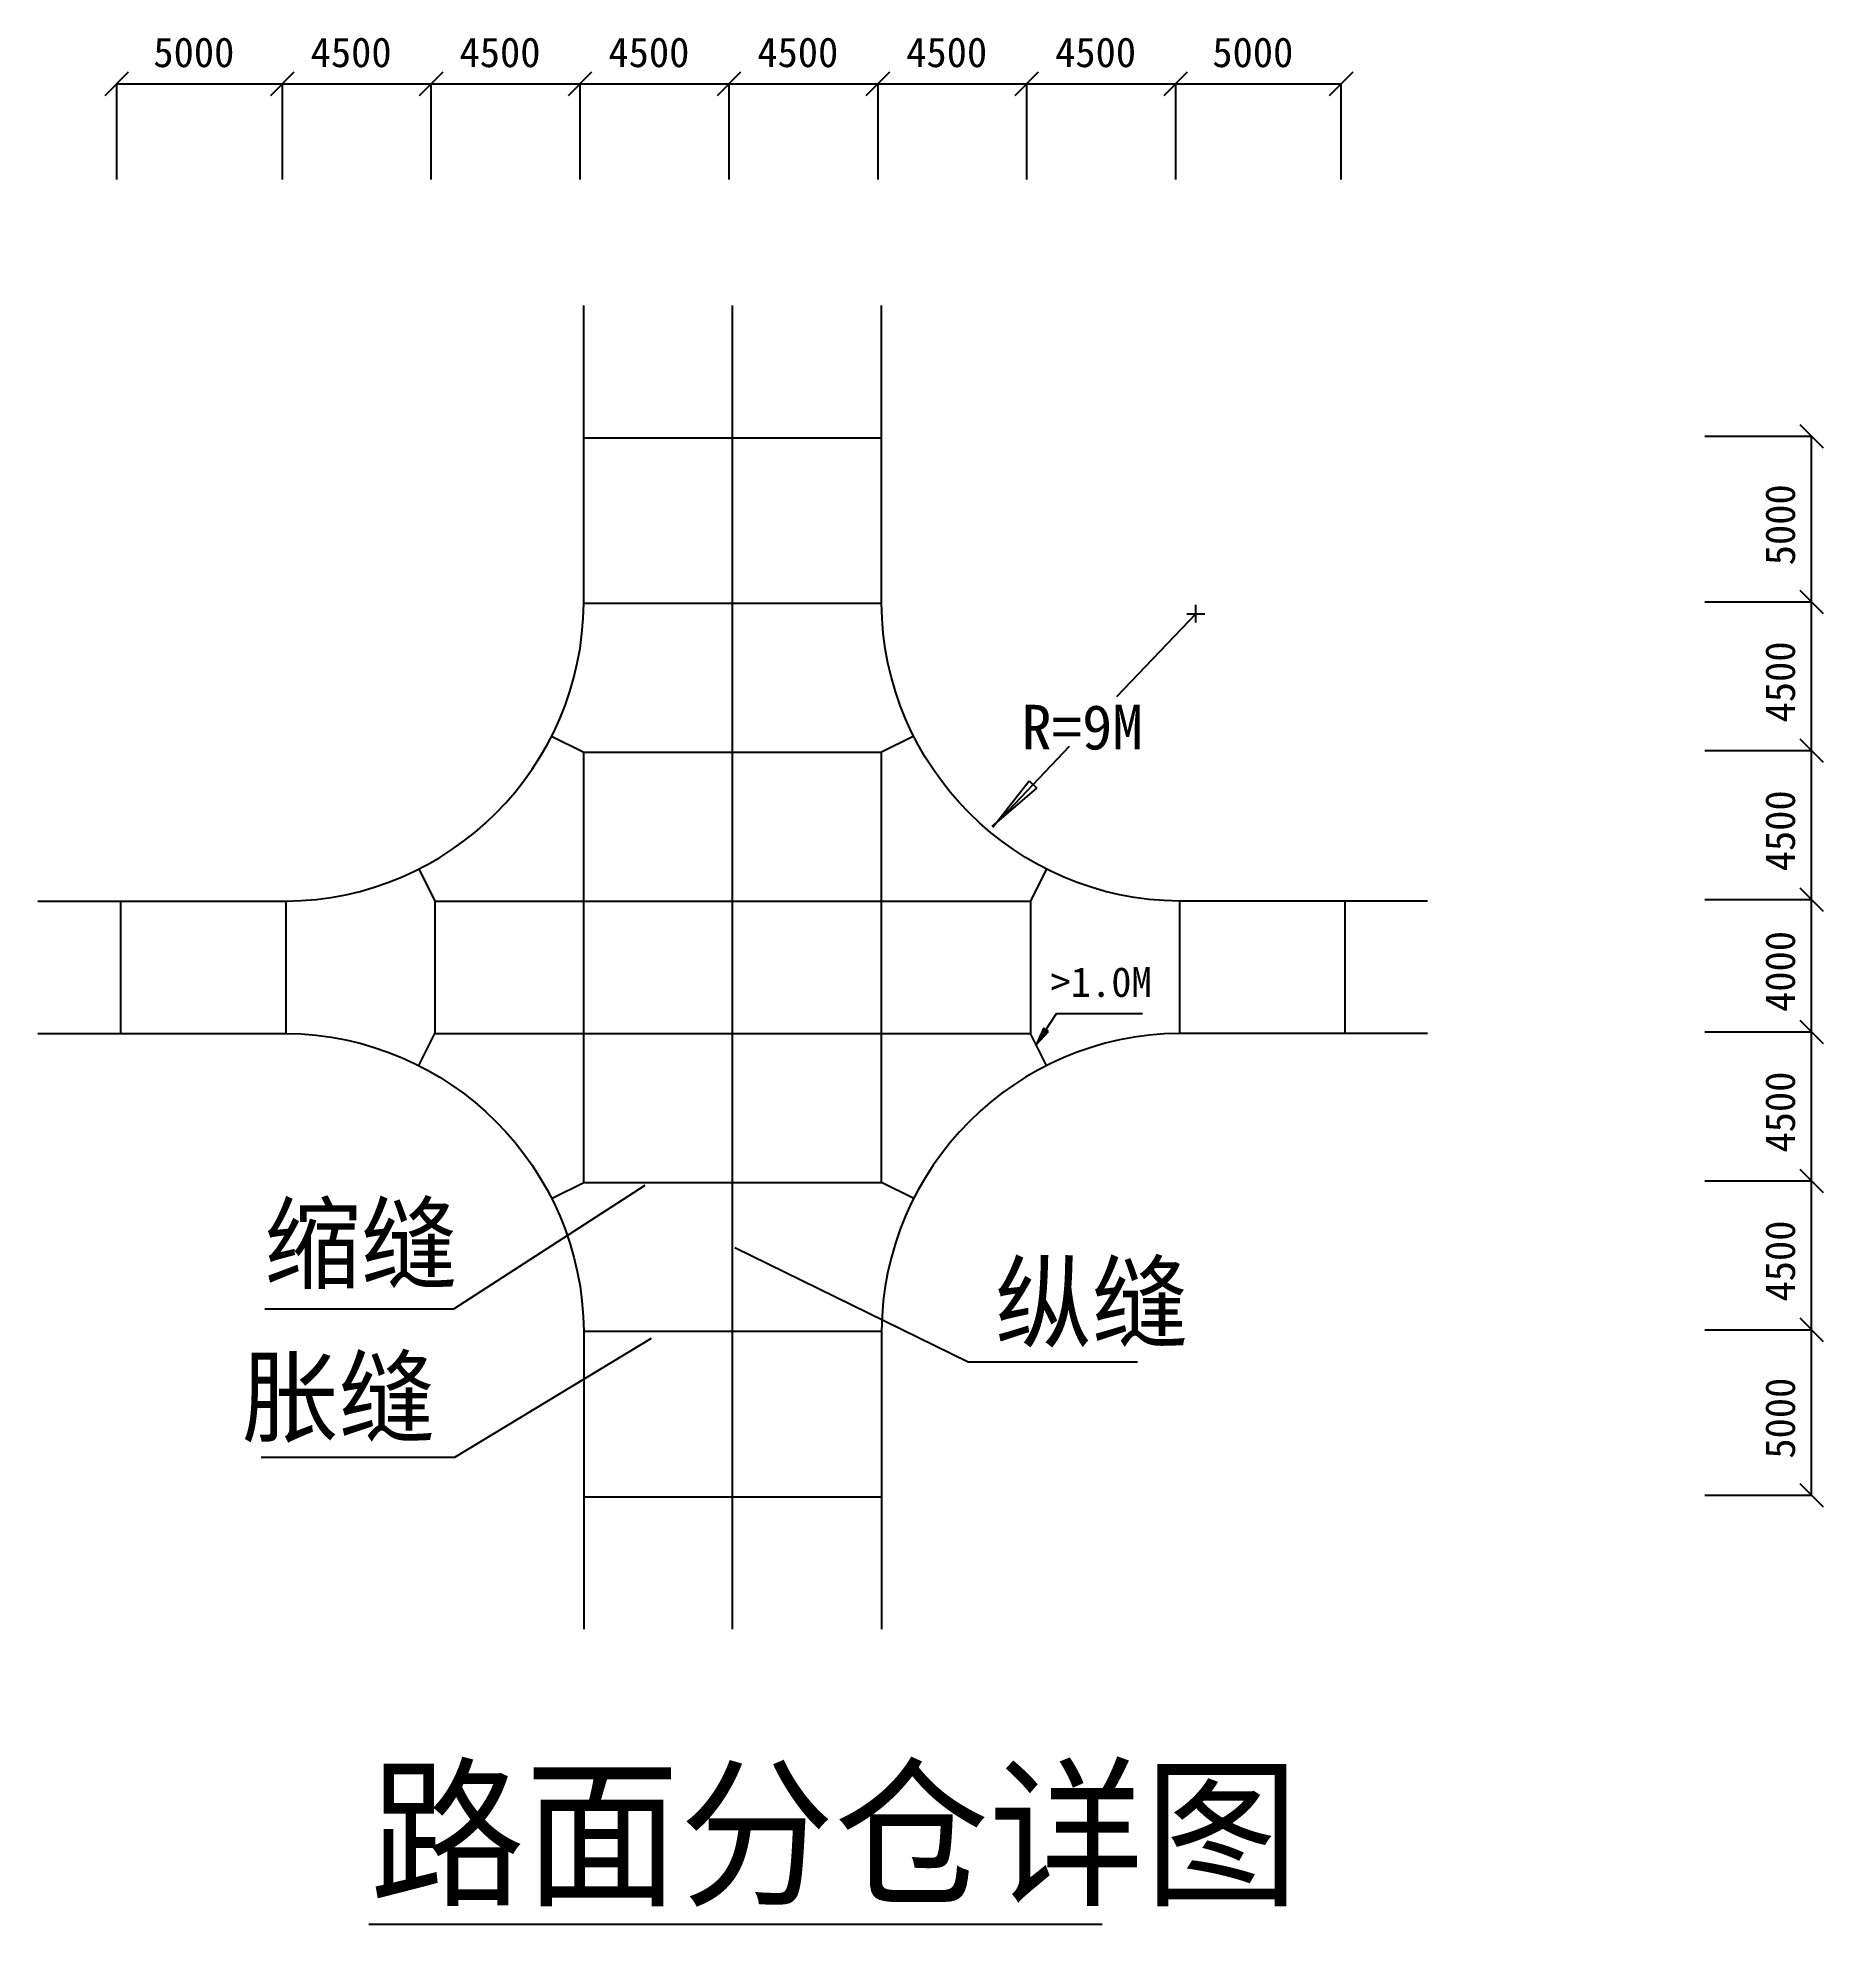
# Model space of a CAD drawing. Header units: metres. Extents: x 307 to 577, y 85 to 370.
import ezdxf

# ---------------------------------------------------------------- set-up
doc = ezdxf.new("R2010")
doc.units = ezdxf.units.M
doc.layers.add('ZZ-2', color=7, linetype='Continuous')

msp = doc.modelspace()

# ---------------------------------------------------------------- hatches: boundary and pattern name
at = {"layer": 'ZZ-2'}
h = msp.add_hatch(dxfattribs=at)
h.set_pattern_fill('SOLID')
h.paths.add_polyline_path([(459.49, 220.03), (458.73, 220.52), (457.64, 218.01), (457.64, 218.01), (459.49, 220.03)])

# ---------------------------------------------------------------- linework, layer by layer
for p, q in [((318.67, 363.34), (503.77, 363.34)), ((318.67, 348.84), (318.67, 363.34)), ((343.69, 348.84), (343.69, 363.34)), ((366.2, 348.84), (366.2, 363.34)), ((388.71, 348.84), (388.71, 363.34)), ((411.22, 348.84), (411.22, 363.34)), ((433.73, 348.84), (433.73, 363.34)), ((456.24, 348.84), (456.24, 363.34)), ((478.76, 348.84), (478.76, 363.34)), ((503.77, 348.84), (503.77, 363.34)), ((558.75, 310.03), (574.86, 310.03)), ((574.86, 149.95), (574.86, 310.03)), ((481.77, 283.21), (469.79, 270.64)), ((480.42, 283.21), (483.12, 283.21)), ((481.77, 281.86), (481.77, 284.57)), ((558.75, 285.02), (574.86, 285.02)), ((452.58, 252.57), (462.7, 263.19)), ((558.75, 262.51), (574.86, 262.51)), ((450.99, 251.02), (457.73, 256.85)), ((451.11, 250.91), (456.6, 257.92)), ((456.58, 257.94), (457.73, 256.85)), ((558.75, 240), (574.86, 240)), ((558.75, 219.99), (574.86, 219.99)), ((369.59, 178.11), (398.52, 196.82)), ((558.75, 197.48), (574.86, 197.48)), ((412.07, 187.38), (447.35, 170.1)), ((341.02, 178.11), (369.59, 178.11)), ((558.75, 174.96), (574.86, 174.96)), ((369.75, 155.71), (399.5, 173.68)), ((447.35, 170.1), (472.95, 170.1)), ((340.49, 155.71), (369.75, 155.71)), ((558.75, 149.95), (574.86, 149.95))]:
    msp.add_line(p, q)
for points in [[(316.9, 361.57), (320.44, 365.11)], [(341.92, 361.57), (345.45, 365.11)], [(364.43, 361.57), (367.97, 365.11)], [(386.94, 361.57), (390.48, 365.11)], [(409.45, 361.57), (412.99, 365.11)], [(431.96, 361.57), (435.5, 365.11)], [(454.48, 361.57), (458.01, 365.11)], [(476.99, 361.57), (480.53, 365.11)], [(502, 361.57), (505.54, 365.11)], [(573.09, 311.8), (576.63, 308.27)], [(573.09, 286.79), (576.63, 283.25)], [(573.09, 264.28), (576.63, 260.74)], [(573.09, 241.77), (576.63, 238.23)], [(573.09, 221.76), (576.63, 218.22)], [(573.09, 199.24), (576.63, 195.71)], [(573.09, 176.73), (576.63, 173.2)], [(573.09, 151.72), (576.63, 148.18)], [(356.73, 85.07), (467.62, 85.07)]]:
    msp.add_lwpolyline(points)
for p, q in [((411.75, 129.69), (411.75, 329.81)), ((389.24, 309.79), (434.27, 309.79)), ((384.49, 264.64), (389.24, 262.27)), ((439.02, 264.64), (434.27, 262.27)), ((389.24, 197.23), (389.24, 262.27)), ((389.24, 262.27), (434.27, 262.27)), ((434.27, 197.23), (434.27, 262.27)), ((364.35, 244.51), (366.73, 239.75)), ((459.15, 244.51), (456.78, 239.75)), ((319.21, 239.75), (319.21, 219.74)), ((366.73, 239.75), (456.78, 239.75)), ((366.73, 239.75), (366.73, 219.74)), ((456.78, 239.75), (456.78, 219.74)), ((504.3, 239.75), (504.3, 219.74)), ((459.11, 220.28), (460.73, 222.78)), ((460.73, 222.78), (473.7, 222.78)), ((364.35, 214.99), (366.73, 219.74)), ((366.73, 219.74), (456.78, 219.74)), ((459.15, 214.99), (456.78, 219.74)), ((384.49, 194.85), (389.24, 197.23)), ((389.24, 197.23), (434.27, 197.23)), ((439.02, 194.85), (434.27, 197.23)), ((389.24, 149.71), (434.27, 149.71))]:
    msp.add_line(p, q, dxfattribs=at)
for points in [[(306.7, 239.75), (344.22, 239.75, 0.41), (389.24, 284.78), (389.24, 329.8)], [(516.81, 239.75), (479.29, 239.75, -0.41), (434.27, 284.78), (434.27, 329.8)], [(306.7, 219.74), (344.22, 219.74, -0.41), (389.24, 174.72), (389.24, 129.7)], [(516.81, 219.74), (479.29, 219.74, 0.41), (434.27, 174.72), (434.27, 129.7)]]:
    msp.add_lwpolyline(points, format="xyb", dxfattribs=at)
for points in [[(389.24, 284.78), (434.27, 284.78)], [(344.22, 239.75), (344.22, 219.74)], [(479.29, 239.75), (479.29, 219.74)], [(459.49, 220.03), (458.73, 220.52), (457.64, 218.01), (457.64, 218.01), (459.49, 220.03)], [(389.24, 174.72), (434.27, 174.72)]]:
    msp.add_lwpolyline(points, dxfattribs=at)

# ---------------------------------------------------------------- texts
for s, height, p in [('5000', 4.5, (324.18, 365.84)), ('4500', 4.5, (347.95, 365.84)), ('4500', 4.5, (370.46, 365.84)), ('4500', 4.5, (392.97, 365.84)), ('4500', 4.5, (415.48, 365.84)), ('4500', 4.5, (437.99, 365.84)), ('4500', 4.5, (460.5, 365.84)), ('5000', 4.5, (484.27, 365.84)), ('R=9M', 6.75, (455.39, 262.68)), ('缩缝', 11.26, (340.93, 182.35)), ('纵缝', 11.26, (451.41, 173.47)), ('胀缝', 11.26, (337.56, 159.13)), ('路面分仓详图', 18.01, (356.9, 89.76))]:
    msp.add_text(s, height=height).set_placement(p)
for s, p in [('5000', (572.36, 290.53)), ('4500', (572.36, 266.77)), ('4500', (572.36, 244.26)), ('4000', (572.36, 223)), ('4500', (572.36, 201.74)), ('4500', (572.36, 179.22)), ('5000', (572.36, 155.46))]:
    msp.add_text(s, height=4.5, rotation=90).set_placement(p)
msp.add_text('>1.0M', height=4.5, dxfattribs=at).set_placement((459.81, 225.28))

doc.saveas('drawing.dxf')
